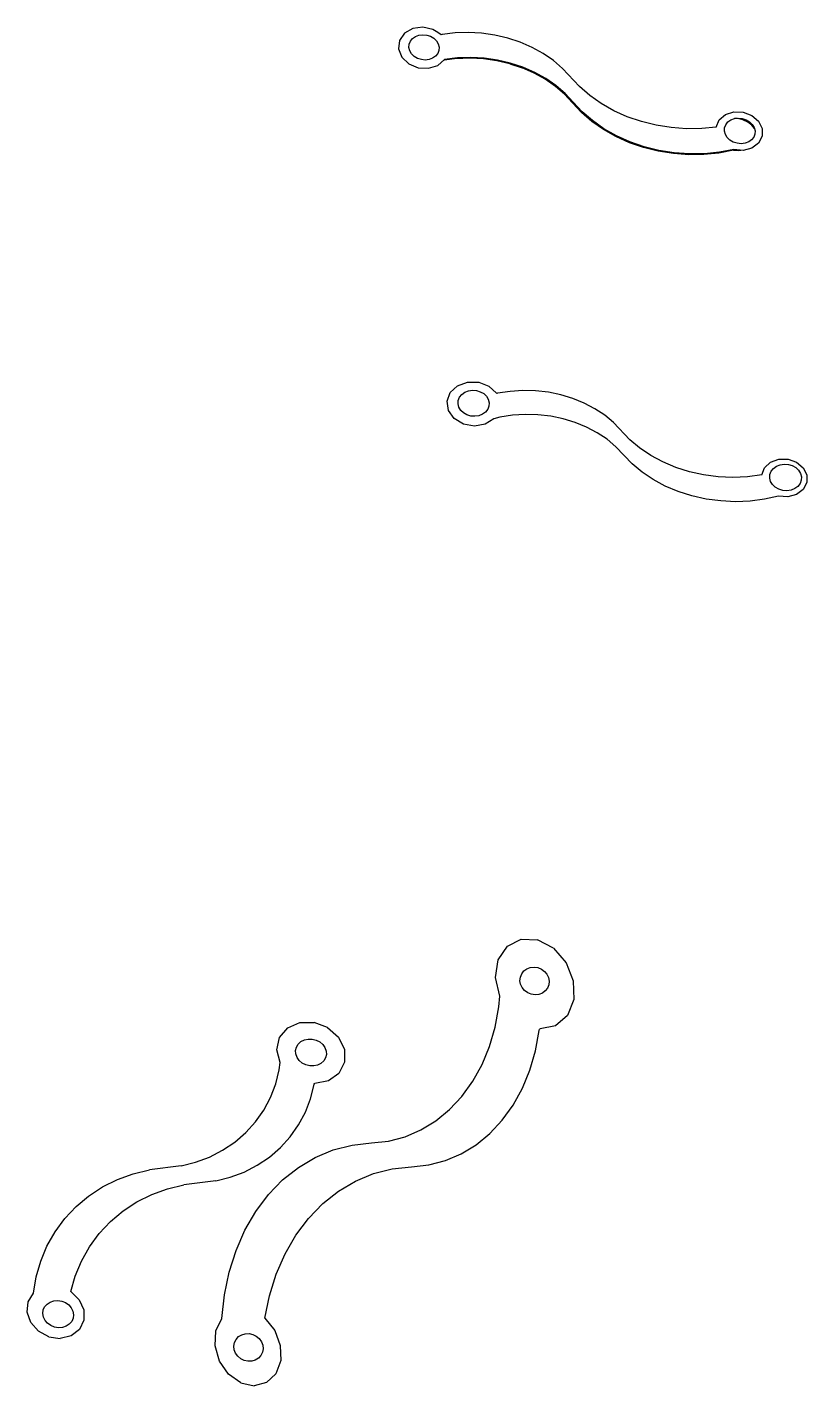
# Model space of a CAD drawing. Extents: x -159 to 748, y -238 to 404.
# Drawn here: x 647.7 to 748.3, y -87.1 to 88.3 of the extents above; entities that cross this region are included whole.
import ezdxf

# ---------------------------------------------------------------- set-up
doc = ezdxf.new("R2010")
doc.units = 0
doc.header["$MEASUREMENT"] = 0
doc.layers.get('0').update_dxf_attribs({"linetype": 'CONTINUOUS'})

msp = doc.modelspace()

# ---------------------------------------------------------------- linework, layer by layer
for p, q in [((697.44, 88.12), (696.38, 87.52)), ((698.72, 88.29), (697.44, 88.12)), ((700.02, 88.01), (698.72, 88.29)), ((700.46, 87.72), (700.02, 88.01)), ((701.06, 87.36), (700.46, 87.72)), ((695.73, 86.59), (695.61, 85.5)), ((696.38, 87.52), (695.73, 86.59)), ((696.94, 85.66), (696.97, 86.08)), ((696.97, 86.08), (697.12, 86.48)), ((697.12, 86.48), (697.4, 86.82)), ((697.4, 86.82), (697.77, 87.08)), ((697.77, 87.08), (698.22, 87.25)), ((698.22, 87.25), (698.72, 87.31)), ((698.72, 87.31), (699.23, 87.26)), ((699.23, 87.26), (699.71, 87.11)), ((699.71, 87.11), (700.14, 86.85)), ((700.14, 86.85), (700.48, 86.52)), ((700.48, 86.52), (700.72, 86.13)), ((700.72, 86.13), (700.83, 85.71)), ((701.1, 87.32), (701.06, 87.36)), ((701.22, 87.34), (701.1, 87.32)), ((702.89, 87.55), (701.22, 87.34)), ((704.6, 87.61), (702.89, 87.55)), ((706.31, 87.51), (704.6, 87.61)), ((708.02, 87.27), (706.31, 87.51)), ((709.69, 86.88), (708.02, 87.27)), ((711.3, 86.35), (709.69, 86.88)), ((712.83, 85.68), (711.3, 86.35)), ((695.61, 85.5), (696.03, 84.43)), ((696.03, 84.43), (696.92, 83.57)), ((697.05, 85.24), (696.94, 85.66)), ((697.29, 84.85), (697.05, 85.24)), ((697.63, 84.51), (697.29, 84.85)), ((698.06, 84.26), (697.63, 84.51)), ((698.54, 84.1), (698.06, 84.26)), ((700, 84.28), (699.54, 84.11)), ((700.37, 84.55), (700, 84.28)), ((700.65, 84.89), (700.37, 84.55)), ((700.8, 85.28), (700.65, 84.89)), ((700.83, 85.71), (700.8, 85.28)), ((703.17, 84.23), (701.47, 84.02)), ((703.22, 84.33), (701.54, 84.12)), ((703.88, 84.26), (703.17, 84.23)), ((704.92, 84.38), (703.22, 84.33)), ((704.86, 84.29), (703.88, 84.26)), ((706.57, 84.19), (704.86, 84.29)), ((706.64, 84.3), (704.92, 84.38)), ((708.28, 83.95), (706.57, 84.19)), ((708.35, 84.05), (706.64, 84.3)), ((714.26, 84.89), (712.83, 85.68)), ((715.58, 83.98), (714.26, 84.89)), ((696.92, 83.57), (698.13, 83.05)), ((698.13, 83.05), (699.45, 82.98)), ((699.05, 84.05), (698.54, 84.1)), ((699.54, 84.11), (699.05, 84.05)), ((699.45, 82.98), (700.66, 83.36)), ((700.66, 83.36), (701.54, 84.12)), ((701.47, 84.02), (701.4, 84)), ((701.54, 84.12), (701.47, 84.02)), ((709.95, 83.56), (708.28, 83.95)), ((710.02, 83.66), (708.35, 84.05)), ((709.95, 83.56), (711.56, 83.02)), ((711.63, 83.13), (710.02, 83.66)), ((713.1, 82.36), (711.56, 83.02)), ((713.17, 82.46), (711.63, 83.13)), ((714.6, 81.67), (713.17, 82.46)), ((716.75, 82.97), (715.58, 83.98)), ((716.75, 82.97), (718.94, 80.62)), ((714.53, 81.56), (713.1, 82.36)), ((715.84, 80.65), (714.53, 81.56)), ((715.91, 80.75), (714.6, 81.67)), ((717.09, 79.74), (715.91, 80.75)), ((717.02, 79.64), (715.84, 80.65)), ((718.05, 78.53), (717.02, 79.64)), ((718.12, 78.63), (717.09, 79.74)), ((720.27, 79.46), (718.94, 80.62)), ((721.75, 78.42), (720.27, 79.46)), ((718.12, 78.63), (718.05, 78.53)), ((719.21, 77.28), (718.05, 78.53)), ((719.28, 77.38), (718.12, 78.63)), ((720.54, 76.12), (719.21, 77.28)), ((720.61, 76.23), (719.28, 77.38)), ((723.38, 77.51), (721.75, 78.42)), ((725.11, 76.73), (723.38, 77.51)), ((737.78, 77.01), (738.86, 77.36)), ((738.86, 77.36), (740.06, 77.32)), ((740.06, 77.32), (741.18, 76.89)), ((722.03, 75.08), (720.54, 76.12)), ((722.1, 75.18), (720.61, 76.23)), ((726.95, 76.1), (725.11, 76.73)), ((728.85, 75.63), (726.95, 76.1)), ((730.79, 75.32), (728.85, 75.63)), ((736.6, 75.4), (736.99, 76.31)), ((736.99, 76.31), (737.78, 77.01)), ((737.68, 75.3), (737.83, 75.7)), ((737.83, 75.7), (738.11, 76.05)), ((738.11, 76.05), (738.49, 76.32)), ((738.49, 76.32), (738.94, 76.49)), ((738.94, 76.49), (739.45, 76.55)), ((739.35, 76.48), (738.94, 76.49)), ((740.04, 76.32), (739.35, 76.48)), ((739.45, 76.55), (739.96, 76.5)), ((739.96, 76.5), (740.46, 76.34)), ((740.67, 76.03), (740.04, 76.32)), ((740.46, 76.34), (740.9, 76.08)), ((741.19, 75.64), (740.67, 76.03)), ((740.9, 76.08), (741.25, 75.74)), ((741.18, 76.89), (742.05, 76.15)), ((741.52, 75.21), (741.19, 75.64)), ((741.25, 75.74), (741.49, 75.34)), ((742.05, 76.15), (742.52, 75.2)), ((723.65, 74.16), (722.03, 75.08)), ((723.72, 74.27), (722.1, 75.18)), ((725.39, 73.38), (723.65, 74.16)), ((725.46, 73.49), (723.72, 74.27)), ((732.76, 75.18), (730.79, 75.32)), ((734.72, 75.21), (732.76, 75.18)), ((736.6, 75.4), (734.72, 75.21)), ((737.66, 74.88), (737.68, 75.3)), ((737.77, 74.45), (737.66, 74.88)), ((738.01, 74.06), (737.77, 74.45)), ((738.37, 73.72), (738.01, 74.06)), ((738.8, 73.46), (738.37, 73.72)), ((741.15, 73.75), (740.78, 73.48)), ((741.43, 74.09), (741.15, 73.75)), ((741.58, 74.49), (741.43, 74.09)), ((741.49, 75.34), (741.6, 74.92)), ((741.6, 74.92), (741.58, 74.49)), ((742.53, 74.2), (742.06, 73.32)), ((742.52, 75.2), (742.53, 74.2)), ((727.22, 72.75), (725.39, 73.38)), ((727.29, 72.86), (725.46, 73.49)), ((729.12, 72.28), (727.22, 72.75)), ((729.2, 72.38), (727.29, 72.86)), ((731.07, 71.97), (729.12, 72.28)), ((731.15, 72.07), (729.2, 72.38)), ((733.04, 71.82), (731.07, 71.97)), ((733.11, 71.93), (731.15, 72.07)), ((735.08, 71.95), (733.11, 71.93)), ((736.93, 72.04), (735, 71.85)), ((737.01, 72.15), (735.08, 71.95)), ((738.81, 72.41), (736.93, 72.04)), ((738.88, 72.51), (737.01, 72.15)), ((739.3, 73.3), (738.8, 73.46)), ((738.88, 72.51), (738.81, 72.41)), ((738.81, 72.41), (739.52, 72.38)), ((740.08, 72.39), (738.88, 72.51)), ((739.81, 73.25), (739.3, 73.3)), ((739.52, 72.38), (739.76, 72.43)), ((740.32, 73.31), (739.81, 73.25)), ((741.2, 72.68), (740.08, 72.39)), ((740.78, 73.48), (740.32, 73.31)), ((742.06, 73.32), (741.2, 72.68)), ((735, 71.85), (733.04, 71.82)), ((703.22, 42.01), (704.51, 42.48)), ((704.51, 42.48), (705.94, 42.46)), ((705.94, 42.46), (707.26, 41.96)), ((701.87, 40), (702.28, 41.13)), ((702.28, 41.13), (703.22, 42.01)), ((703.3, 40.1), (703.46, 40.51)), ((703.46, 40.51), (703.75, 40.87)), ((703.75, 40.87), (704.14, 41.16)), ((704.14, 41.16), (704.61, 41.34)), ((704.61, 41.34), (705.12, 41.42)), ((705.12, 41.42), (705.65, 41.39)), ((705.65, 41.39), (706.15, 41.24)), ((706.15, 41.24), (706.59, 40.99)), ((706.59, 40.99), (706.94, 40.65)), ((706.94, 40.65), (707.18, 40.26)), ((707.26, 41.96), (708.23, 41.05)), ((708.27, 41.01), (708.23, 41.05)), ((708.38, 41.04), (708.27, 41.01)), ((709.99, 41.28), (708.38, 41.04)), ((711.64, 41.39), (709.99, 41.28)), ((713.29, 41.35), (711.64, 41.39)), ((714.93, 41.16), (713.29, 41.35)), ((716.54, 40.83), (714.93, 41.16)), ((718.09, 40.36), (716.54, 40.83)), ((719.56, 39.76), (718.09, 40.36)), ((702.05, 38.81), (701.87, 40)), ((702.79, 37.76), (702.05, 38.81)), ((703.27, 39.66), (703.3, 40.1)), ((703.38, 39.23), (703.27, 39.66)), ((703.62, 38.83), (703.38, 39.23)), ((703.98, 38.49), (703.62, 38.83)), ((706.82, 38.61), (706.43, 38.32)), ((707.1, 38.97), (706.82, 38.61)), ((707.26, 39.38), (707.1, 38.97)), ((707.18, 40.26), (707.29, 39.82)), ((707.29, 39.82), (707.26, 39.38)), ((720.94, 39.04), (719.56, 39.76)), ((722.21, 38.2), (720.94, 39.04)), ((703.97, 37.05), (702.79, 37.76)), ((705.38, 36.8), (703.97, 37.05)), ((704.42, 38.24), (703.98, 38.49)), ((704.92, 38.09), (704.42, 38.24)), ((705.44, 38.06), (704.92, 38.09)), ((706.77, 37.05), (705.38, 36.8)), ((705.96, 38.13), (705.44, 38.06)), ((706.43, 38.32), (705.96, 38.13)), ((707.9, 37.75), (706.77, 37.05)), ((708.68, 37.95), (707.9, 37.75)), ((710.29, 38.19), (708.68, 37.95)), ((711.94, 38.3), (710.29, 38.19)), ((713.59, 38.25), (711.94, 38.3)), ((715.24, 38.06), (713.59, 38.25)), ((716.84, 37.73), (715.24, 38.06)), ((718.4, 37.26), (716.84, 37.73)), ((719.87, 36.66), (718.4, 37.26)), ((723.34, 37.25), (722.21, 38.2)), ((723.34, 37.25), (725.43, 35.04)), ((721.25, 35.93), (719.87, 36.66)), ((722.51, 35.09), (721.25, 35.93)), ((723.65, 34.14), (722.51, 35.09)), ((723.65, 34.14), (725.74, 31.93)), ((726.71, 33.97), (725.43, 35.04)), ((728.14, 33), (726.71, 33.97)), ((727.02, 30.85), (725.74, 31.93)), ((729.7, 32.17), (728.14, 33)), ((731.37, 31.46), (729.7, 32.17)), ((742.83, 31.41), (743.61, 32.12)), ((743.61, 32.12), (744.68, 32.51)), ((743.97, 31.32), (744.36, 31.61)), ((744.36, 31.61), (744.84, 31.8)), ((744.68, 32.51), (745.86, 32.51)), ((744.84, 31.8), (745.36, 31.88)), ((745.36, 31.88), (745.9, 31.84)), ((745.86, 32.51), (746.97, 32.12)), ((745.9, 31.84), (746.41, 31.69)), ((746.41, 31.69), (746.86, 31.44)), ((746.97, 32.12), (747.82, 31.41)), ((728.45, 29.89), (727.02, 30.85)), ((730.01, 29.04), (728.45, 29.89)), ((733.14, 30.91), (731.37, 31.46)), ((734.97, 30.5), (733.14, 30.91)), ((736.85, 30.26), (734.97, 30.5)), ((738.74, 30.17), (736.85, 30.26)), ((740.64, 30.25), (738.74, 30.17)), ((742.46, 30.49), (740.64, 30.25)), ((742.46, 30.49), (742.83, 31.41)), ((743.49, 30.09), (743.52, 30.54)), ((743.61, 29.65), (743.49, 30.09)), ((743.52, 30.54), (743.68, 30.96)), ((743.68, 30.96), (743.97, 31.32)), ((746.86, 31.44), (747.23, 31.09)), ((747.23, 31.09), (747.47, 30.69)), ((747.47, 30.69), (747.59, 30.25)), ((747.59, 30.25), (747.57, 29.81)), ((747.82, 31.41), (748.28, 30.49)), ((748.28, 30.49), (748.28, 29.5)), ((731.69, 28.34), (730.01, 29.04)), ((733.46, 27.78), (731.69, 28.34)), ((743.86, 29.25), (743.61, 29.65)), ((744.22, 28.91), (743.86, 29.25)), ((744.67, 28.65), (744.22, 28.91)), ((745.18, 28.5), (744.67, 28.65)), ((745.72, 28.46), (745.18, 28.5)), ((746.25, 28.54), (745.72, 28.46)), ((746.72, 28.73), (746.25, 28.54)), ((747.12, 29.02), (746.72, 28.73)), ((747.81, 28.62), (746.94, 27.97)), ((747.41, 29.39), (747.12, 29.02)), ((747.57, 29.81), (747.41, 29.39)), ((748.28, 29.5), (747.81, 28.62)), ((735.29, 27.38), (733.46, 27.78)), ((737.17, 27.13), (735.29, 27.38)), ((739.07, 27.04), (737.17, 27.13)), ((740.97, 27.12), (739.07, 27.04)), ((742.83, 27.36), (740.97, 27.12)), ((744.65, 27.76), (742.83, 27.36)), ((745.83, 27.67), (744.65, 27.76)), ((746.94, 27.97), (745.83, 27.67)), ((709.65, -30.33), (711.44, -29.42)), ((711.44, -29.42), (713.55, -29.51)), ((715.59, -30.59), (713.55, -29.51)), ((708.47, -32.09), (709.65, -30.33)), ((715.59, -30.59), (717.22, -32.47)), ((708.12, -34.38), (708.47, -32.09)), ((711.78, -33.54), (712.16, -33.26)), ((712.16, -33.26), (712.6, -33.09)), ((712.6, -33.09), (713.09, -33.04)), ((713.09, -33.04), (713.58, -33.11)), ((713.58, -33.11), (714.04, -33.29)), ((714.04, -33.29), (714.44, -33.59)), ((717.22, -32.47), (718.15, -34.82)), ((708.65, -36.81), (708.12, -34.38)), ((711.27, -34.79), (711.32, -34.33)), ((711.35, -35.25), (711.27, -34.79)), ((711.32, -34.33), (711.49, -33.9)), ((711.49, -33.9), (711.78, -33.54)), ((714.44, -33.59), (714.75, -33.96)), ((714.75, -33.96), (714.96, -34.4)), ((714.96, -34.4), (715.04, -34.86)), ((715.04, -34.86), (714.99, -35.32)), ((718.15, -34.82), (718.21, -37.23)), ((708.54, -38.16), (708.65, -36.81)), ((711.56, -35.69), (711.35, -35.25)), ((711.87, -36.06), (711.56, -35.69)), ((712.27, -36.35), (711.87, -36.06)), ((712.73, -36.54), (712.27, -36.35)), ((713.22, -36.61), (712.73, -36.54)), ((713.71, -36.56), (713.22, -36.61)), ((714.16, -36.39), (713.71, -36.56)), ((714.54, -36.11), (714.16, -36.39)), ((714.82, -35.75), (714.54, -36.11)), ((714.99, -35.32), (714.82, -35.75)), ((708.07, -40.78), (708.54, -38.16)), ((718.21, -37.23), (717.41, -39.29)), ((681.29, -40.89), (682.86, -40.2)), ((682.86, -40.2), (684.69, -40.19)), ((686.45, -40.85), (684.69, -40.19)), ((717.41, -39.29), (715.86, -40.62)), ((680.24, -42.13), (681.29, -40.89)), ((686.45, -40.85), (687.84, -42.08)), ((687.84, -42.08), (688.62, -43.67)), ((707.35, -43.27), (708.07, -40.78)), ((713.28, -43.83), (713.75, -41.22)), ((713.75, -41.22), (713.77, -41.03)), ((713.77, -41.03), (713.86, -41.01)), ((715.86, -40.62), (713.86, -41.01)), ((679.89, -43.72), (680.24, -42.13)), ((680.32, -45.37), (679.89, -43.72)), ((682.31, -43.8), (682.42, -43.36)), ((682.34, -44.25), (682.31, -43.8)), ((682.42, -43.36), (682.66, -42.97)), ((682.66, -42.97), (683, -42.65)), ((683, -42.65), (683.44, -42.43)), ((683.44, -42.43), (683.94, -42.32)), ((683.94, -42.32), (684.45, -42.33)), ((684.45, -42.33), (684.96, -42.46)), ((684.96, -42.46), (685.43, -42.7)), ((685.43, -42.7), (685.81, -43.02)), ((685.81, -43.02), (686.1, -43.42)), ((686.1, -43.42), (686.26, -43.87)), ((688.62, -43.67), (688.64, -45.32)), ((706.38, -45.62), (707.35, -43.27)), ((712.56, -46.33), (713.28, -43.83)), ((680.21, -46.3), (680.32, -45.37)), ((682.5, -44.7), (682.34, -44.25)), ((682.78, -45.1), (682.5, -44.7)), ((683.17, -45.43), (682.78, -45.1)), ((683.63, -45.66), (683.17, -45.43)), ((685.59, -45.47), (685.15, -45.69)), ((685.94, -45.15), (685.59, -45.47)), ((686.17, -44.76), (685.94, -45.15)), ((686.28, -44.32), (686.17, -44.76)), ((686.26, -43.87), (686.28, -44.32)), ((688.64, -45.32), (687.9, -46.76)), ((679.75, -48.11), (680.21, -46.3)), ((684.14, -45.79), (683.63, -45.66)), ((684.66, -45.8), (684.14, -45.79)), ((685.15, -45.69), (684.66, -45.8)), ((687.9, -46.76), (686.54, -47.73)), ((705.19, -47.78), (706.38, -45.62)), ((711.59, -48.68), (712.56, -46.33)), ((679.08, -49.85), (679.75, -48.11)), ((684.24, -50.03), (684.69, -48.21)), ((684.69, -48.21), (684.7, -48.08)), ((684.7, -48.08), (684.78, -48.07)), ((686.54, -47.73), (684.78, -48.07)), ((703.78, -49.73), (705.19, -47.78)), ((710.4, -50.84), (711.59, -48.68)), ((678.21, -51.49), (679.08, -49.85)), ((683.57, -51.77), (684.24, -50.03)), ((702.18, -51.44), (703.78, -49.73)), ((708.99, -52.8), (710.4, -50.84)), ((677.13, -53.02), (678.21, -51.49)), ((682.69, -53.41), (683.57, -51.77)), ((700.41, -52.89), (702.18, -51.44)), ((675.88, -54.4), (677.13, -53.02)), ((681.62, -54.94), (682.69, -53.41)), ((696.44, -54.93), (698.48, -54.06)), ((698.48, -54.06), (700.41, -52.89)), ((707.39, -54.51), (708.99, -52.8)), ((672.89, -56.69), (674.46, -55.63)), ((674.46, -55.63), (675.88, -54.4)), ((680.36, -56.33), (681.62, -54.94)), ((687.17, -56.63), (689.6, -56.01)), ((689.6, -56.01), (692.09, -55.74)), ((692.09, -55.74), (694.3, -55.49)), ((694.3, -55.49), (696.44, -54.93)), ((703.69, -57.13), (705.61, -55.96)), ((705.61, -55.96), (707.39, -54.51)), ((669.41, -58.23), (671.2, -57.56)), ((671.2, -57.56), (672.89, -56.69)), ((677.37, -58.62), (678.94, -57.56)), ((678.94, -57.56), (680.36, -56.33)), ((682.67, -58.9), (684.85, -57.6)), ((684.85, -57.6), (687.17, -56.63)), ((701.64, -58), (703.69, -57.13)), ((661.34, -59.71), (663.45, -59.2)), ((667.54, -58.68), (663.45, -59.2)), ((667.54, -58.68), (669.41, -58.23)), ((673.88, -60.16), (675.68, -59.49)), ((675.68, -59.49), (677.37, -58.62)), ((680.64, -60.5), (682.67, -58.9)), ((692.36, -59.7), (694.79, -59.08)), ((694.79, -59.08), (697.29, -58.8)), ((697.29, -58.8), (699.5, -58.56)), ((699.5, -58.56), (701.64, -58)), ((657.39, -61.41), (659.31, -60.45)), ((659.31, -60.45), (661.34, -59.71)), ((665.79, -61.64), (667.91, -61.13)), ((672.01, -60.61), (667.91, -61.13)), ((672.01, -60.61), (673.88, -60.16)), ((678.8, -62.41), (680.64, -60.5)), ((687.85, -61.96), (690.04, -60.67)), ((690.04, -60.67), (692.36, -59.7)), ((653.98, -63.95), (655.6, -62.59)), ((655.6, -62.59), (657.39, -61.41)), ((661.84, -63.34), (663.76, -62.38)), ((663.76, -62.38), (665.79, -61.64)), ((677.17, -64.58), (678.8, -62.41)), ((685.83, -63.57), (687.85, -61.96)), ((652.53, -65.5), (653.98, -63.95)), ((658.42, -65.89), (660.05, -64.52)), ((660.05, -64.52), (661.84, -63.34)), ((675.78, -66.99), (677.17, -64.58)), ((683.99, -65.48), (685.83, -63.57)), ((651.28, -67.2), (652.53, -65.5)), ((656.97, -67.43), (658.42, -65.89)), ((682.36, -67.65), (683.99, -65.48)), ((650.23, -69.04), (651.28, -67.2)), ((655.72, -69.14), (656.97, -67.43)), ((674.63, -69.61), (675.78, -66.99)), ((680.96, -70.06), (682.36, -67.65)), ((649.42, -70.99), (650.23, -69.04)), ((654.68, -70.98), (655.72, -69.14)), ((673.74, -72.41), (674.63, -69.61)), ((679.81, -72.69), (680.96, -70.06)), ((648.84, -73.03), (649.42, -70.99)), ((653.86, -72.94), (654.68, -70.98)), ((648.5, -75.14), (648.84, -73.03)), ((653.3, -74.93), (653.86, -72.94)), ((673.13, -75.36), (673.74, -72.41)), ((678.93, -75.49), (679.81, -72.69)), ((647.8, -76.26), (648.5, -75.14)), ((653.3, -74.93), (654.38, -75.97)), ((672.81, -78.4), (673.13, -75.36)), ((647.67, -77.59), (647.8, -76.26)), ((649.75, -77.3), (649.93, -76.88)), ((649.93, -76.88), (650.24, -76.53)), ((650.24, -76.53), (650.64, -76.27)), ((650.64, -76.27), (651.11, -76.11)), ((651.11, -76.11), (651.62, -76.07)), ((651.62, -76.07), (652.14, -76.15)), ((652.14, -76.15), (652.62, -76.35)), ((652.62, -76.35), (653.04, -76.64)), ((653.04, -76.64), (653.37, -77.02)), ((653.37, -77.02), (653.58, -77.45)), ((654.38, -75.97), (654.98, -77.28)), ((678.34, -78.37), (678.93, -75.49)), ((648.14, -78.92), (647.67, -77.59)), ((649.12, -80.04), (648.14, -78.92)), ((649.69, -77.75), (649.75, -77.3)), ((649.77, -78.21), (649.69, -77.75)), ((649.98, -78.64), (649.77, -78.21)), ((650.31, -79.02), (649.98, -78.64)), ((653.42, -78.78), (653.11, -79.13)), ((653.6, -78.37), (653.42, -78.78)), ((653.58, -77.45), (653.66, -77.91)), ((653.66, -77.91), (653.6, -78.37)), ((654.99, -78.63), (654.41, -79.81)), ((654.98, -77.28), (654.99, -78.63)), ((672.03, -79.99), (672.81, -78.4)), ((678.34, -78.37), (679.62, -79.94)), ((650.46, -80.76), (649.12, -80.04)), ((650.73, -79.32), (650.31, -79.02)), ((651.21, -79.51), (650.73, -79.32)), ((651.73, -79.59), (651.21, -79.51)), ((652.24, -79.55), (651.73, -79.59)), ((653.34, -80.64), (651.95, -80.98)), ((652.71, -79.4), (652.24, -79.55)), ((653.11, -79.13), (652.71, -79.4)), ((654.41, -79.81), (653.34, -80.64)), ((671.92, -81.92), (672.03, -79.99)), ((674.96, -80.74), (675.36, -80.5)), ((675.36, -80.5), (675.82, -80.36)), ((675.82, -80.36), (676.31, -80.34)), ((676.31, -80.34), (676.8, -80.45)), ((676.8, -80.45), (677.24, -80.67)), ((677.24, -80.67), (677.62, -80.99)), ((679.62, -79.94), (680.34, -81.87)), ((650.46, -80.76), (651.95, -80.98)), ((672.49, -83.89), (671.92, -81.92)), ((674.35, -81.96), (674.44, -81.5)), ((674.4, -82.43), (674.35, -81.96)), ((674.44, -81.5), (674.64, -81.09)), ((674.64, -81.09), (674.96, -80.74)), ((677.62, -80.99), (677.9, -81.39)), ((677.9, -81.39), (678.07, -81.84)), ((678.12, -82.31), (678.03, -82.76)), ((678.07, -81.84), (678.12, -82.31)), ((680.34, -81.87), (680.39, -83.84)), ((673.66, -85.57), (672.49, -83.89)), ((674.57, -82.88), (674.4, -82.43)), ((674.85, -83.28), (674.57, -82.88)), ((675.23, -83.6), (674.85, -83.28)), ((675.67, -83.82), (675.23, -83.6)), ((676.16, -83.92), (675.67, -83.82)), ((676.65, -83.91), (676.16, -83.92)), ((677.11, -83.77), (676.65, -83.91)), ((677.51, -83.52), (677.11, -83.77)), ((677.83, -83.18), (677.51, -83.52)), ((678.03, -82.76), (677.83, -83.18)), ((680.39, -83.84), (679.76, -85.53)), ((675.23, -86.7), (673.66, -85.57)), ((679.76, -85.53), (678.55, -86.68)), ((675.23, -86.7), (676.95, -87.09)), ((678.55, -86.68), (676.95, -87.09))]:
    msp.add_line(p, q)

doc.saveas('drawing.dxf')
